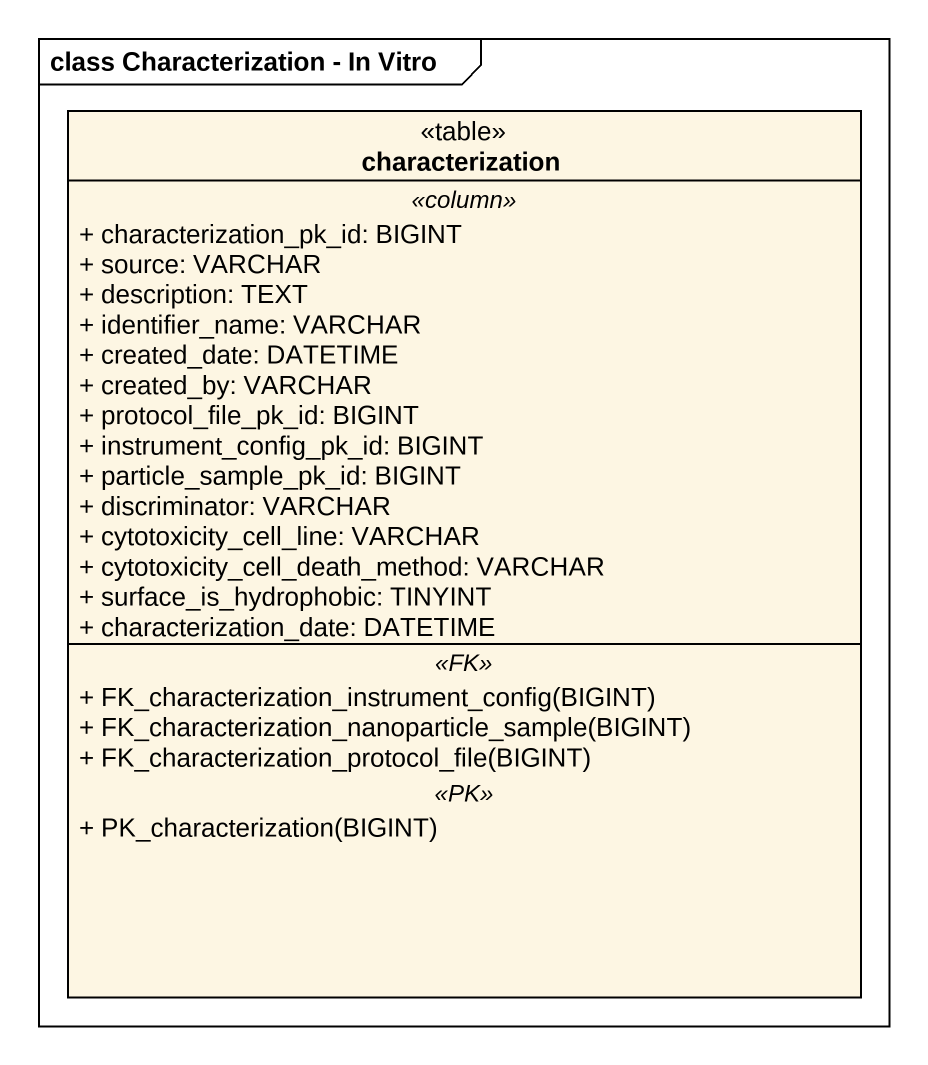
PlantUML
@startuml
mainframe class Characterization - In Vitro
hide circle
hide empty members
skinparam classAttributeIconSize 0
class characterization <<table>> {
  .. <<column>> ..
  + characterization_pk_id: BIGINT
  + source: VARCHAR
  + description: TEXT
  + identifier_name: VARCHAR
  + created_date: DATETIME
  + created_by: VARCHAR
  + protocol_file_pk_id: BIGINT
  + instrument_config_pk_id: BIGINT
  + particle_sample_pk_id: BIGINT
  + discriminator: VARCHAR
  + cytotoxicity_cell_line: VARCHAR
  + cytotoxicity_cell_death_method: VARCHAR
  + surface_is_hydrophobic: TINYINT
  + characterization_date: DATETIME
  .. <<FK>> ..
  + FK_characterization_instrument_config(BIGINT)
  + FK_characterization_nanoparticle_sample(BIGINT)
  + FK_characterization_protocol_file(BIGINT)
  .. <<PK>> ..
  + PK_characterization(BIGINT)
}
@enduml
